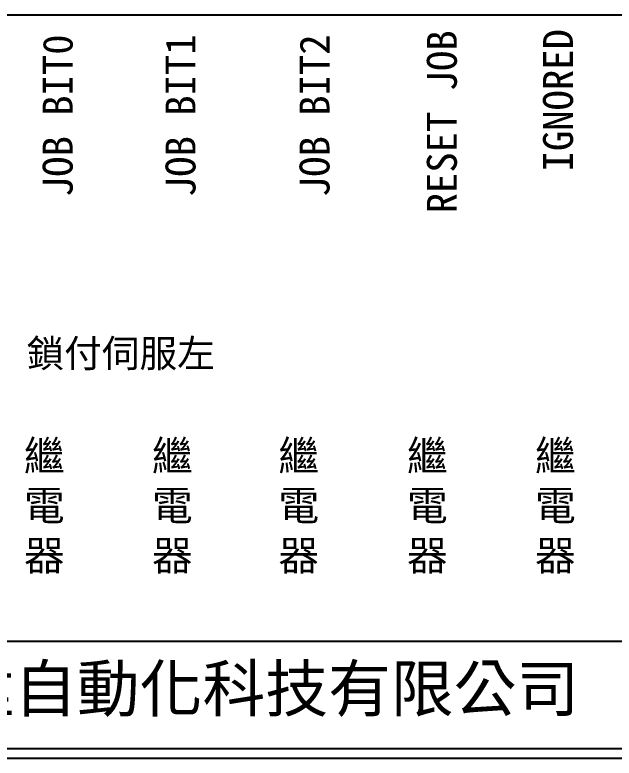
# Model space of a CAD drawing. Extents: x 889 to 1176, y 251 to 455.
# Drawn here: x 944.1 to 1022.3, y 251.2 to 348.2 of the extents above; entities that cross this region are included whole.
import ezdxf

# ---------------------------------------------------------------- set-up
doc = ezdxf.new("R2010")
doc.units = 0
doc.layers.add('圖框層', color=7, linetype='CONTINUOUS')
doc.layers.add('標尺寸層', color=3, linetype='CONTINUOUS')
doc.styles.add('CNS', font='romanc.shx', dxfattribs={"bigfont": 'chineset.shx'})
doc.styles.add('STSL', font='kaiu.ttf')

msp = doc.modelspace()

# ---------------------------------------------------------------- linework, layer by layer
at = {"layer": '圖框層', "color": 7}
for p, q in [((890.321, 266.445), (1174.821, 266.445)), ((890.321, 252.445), (1174.821, 252.445)), ((889.071, 251.195), (1176.071, 251.195))]:
    msp.add_line(p, q, dxfattribs=at)
at = {"layer": '標尺寸層', "color": 7}
msp.add_line((893.818, 348.153), (1171.69, 348.153), dxfattribs=at)

# ---------------------------------------------------------------- texts
at = {"layer": '圖框層', "color": 4, "style": 'STSL'}
for s, height, p in [('鎖付伺服左', 3.6, (945.656, 302.196)), ('泓陞自動化科技有限公司', 6, (927.675, 257.271))]:
    msp.add_text(s, height=height, dxfattribs=at).set_placement(p)
at = {"layer": '標尺寸層', "color": 7, "char_height": 3.9, "attachment_point": 5, "rotation": 90, "style": 'CNS'}
for s, insert, width in [('{\\fDFKai-SB|b0|i0|c136|p65;JOB BIT0}', (949.748, 334.991), 27.09725), ('{\\fDFKai-SB|b0|i0|c136|p65;JOB BIT1}', (965.762, 334.991), 27.09725), ('{\\fDFKai-SB|b0|i0|c136|p65;JOB BIT2}', (983.233, 334.991), 27.09725), ('{\\fDFKai-SB|b0|i0|c136|p65;RESET JOB}', (999.83, 334.201), 28.67821), ('{\\fDFKai-SB|b0|i0|c136|p65;IGNORED}', (1014.97, 337.01), 23.06092)]:
    msp.add_mtext(s, dxfattribs=dict(at, insert=insert, width=width))
at = {"layer": '標尺寸層', "color": 7, "char_height": 3.9, "width": 8.6627, "attachment_point": 5, "style": 'CNS'}
for insert in [(947.976, 283.936), (964.666, 283.936), (981.148, 283.936), (997.912, 283.936), (1014.602, 283.936)]:
    msp.add_mtext('{\\fDFKai-SB|b0|i0|c136|p65;繼電器}', dxfattribs=dict(at, insert=insert))

doc.saveas('drawing.dxf')
